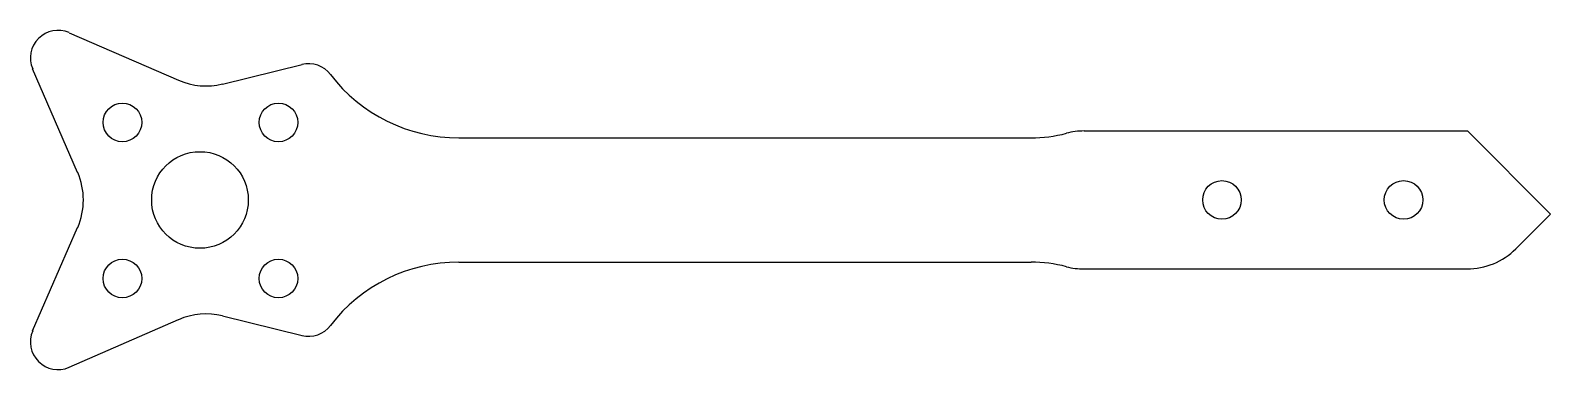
# Model space of a CAD drawing. Header units: millimetres. Extents: x -68 to 43, y -55 to -30.
import ezdxf

# ---------------------------------------------------------------- set-up
doc = ezdxf.new("R2010")
doc.units = ezdxf.units.MM
doc.layers.get('0').update_dxf_attribs({"lineweight": 25, "true_color": 0xffffff})

msp = doc.modelspace()

# ---------------------------------------------------------------- linework, layer by layer
for p, q in [((-64.86, -30.11), (-56.92, -33.56)), ((-64.24, -40.24), (-67.5, -32.74)), ((-53.74, -33.83), (-47.97, -32.41)), ((8.71, -37.23), (36.51, -37.23)), ((42.53, -43.25), (36.51, -37.23)), ((-36.61, -37.73), (4.87, -37.73)), ((42.53, -43.25), (40.01, -45.77)), ((-67.5, -51.72), (-64.24, -44.22)), ((-36.61, -46.73), (4.87, -46.73)), ((8.71, -47.23), (36.47, -47.23)), ((-53.74, -50.63), (-47.97, -52.05)), ((-64.86, -54.35), (-56.92, -50.9))]:
    msp.add_line(p, q)
at = {"color": 7, "linetype": 'Continuous', "lineweight": 25, "true_color": 0xffffff}
for centre in [(-60.99, -36.61), (-49.68, -36.61), (-60.99, -47.92), (-49.68, -47.92)]:
    msp.add_circle(centre, 1.4, dxfattribs=at)
for centre, radius in [((-55.37, -42.23), 3.5), ((18.71, -42.23), 1.4), ((31.87, -42.23), 1.4)]:
    msp.add_circle(centre, radius)
for centre, radius, start, end in [((-65.66, -31.94), 2, 66.524, 203.476), ((-47.5, -34.36), 2, 37.4532, 103.807), ((-54.93, -28.97), 5, 246.524, 283.807), ((-36.61, -26.01), 11.72, 217.4532, 270), ((4.87, -27.73), 10, 270, 284.8351), ((8.71, -42.23), 5, 90, 104.8351), ((-68.82, -42.23), 5, 336.524, 23.476), ((36.47, -42.23), 5, 270, 315), ((-36.61, -58.45), 11.72, 90, 142.5468), ((4.87, -56.73), 10, 75.1649, 90), ((8.71, -42.23), 5, 255.1649, 270), ((-54.93, -55.49), 5, 76.193, 113.476), ((-65.66, -52.52), 2, 156.524, 293.476), ((-47.5, -50.11), 2, 256.193, 322.5468)]:
    msp.add_arc(centre, radius, start, end)

doc.saveas('drawing.dxf')
